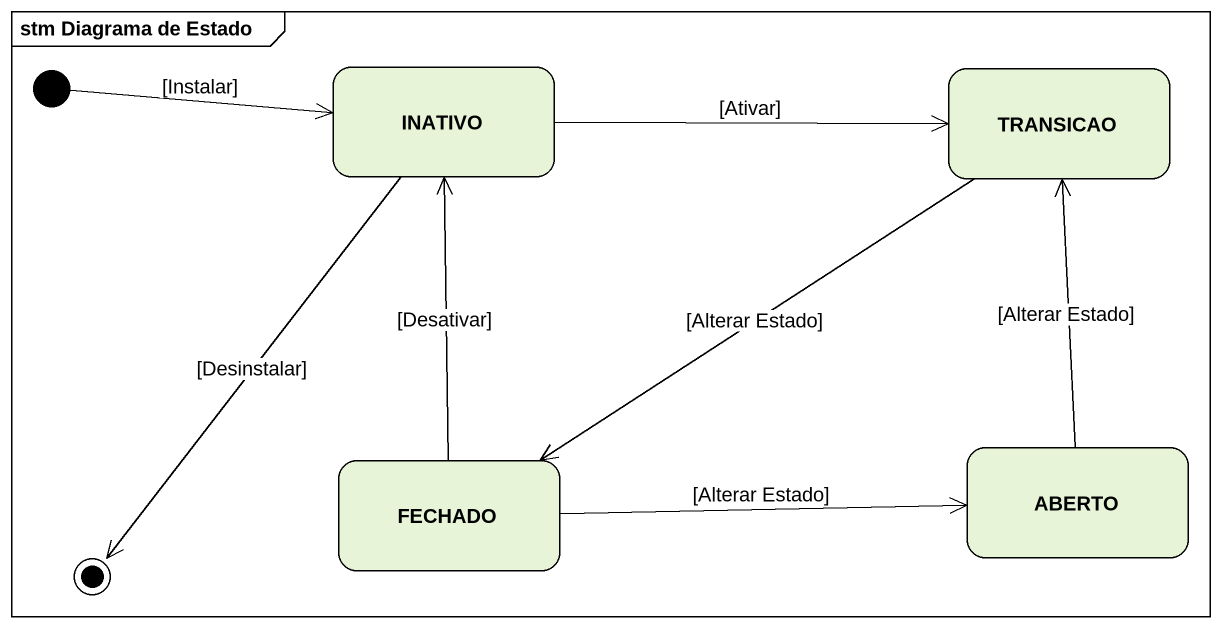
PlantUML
@startuml
mainframe stm Diagrama de Estado
hide empty description
state INATIVO
state TRANSICAO
state FECHADO
state ABERTO
[*] -right-> INATIVO : [Instalar]
INATIVO -right-> TRANSICAO : [Ativar]
TRANSICAO --> FECHADO : [Alterar Estado]
FECHADO -up-> INATIVO : [Desativar]
FECHADO -right-> ABERTO : [Alterar Estado]
ABERTO -up-> TRANSICAO : [Alterar Estado]
INATIVO --> [*] : [Desinstalar]
@enduml
